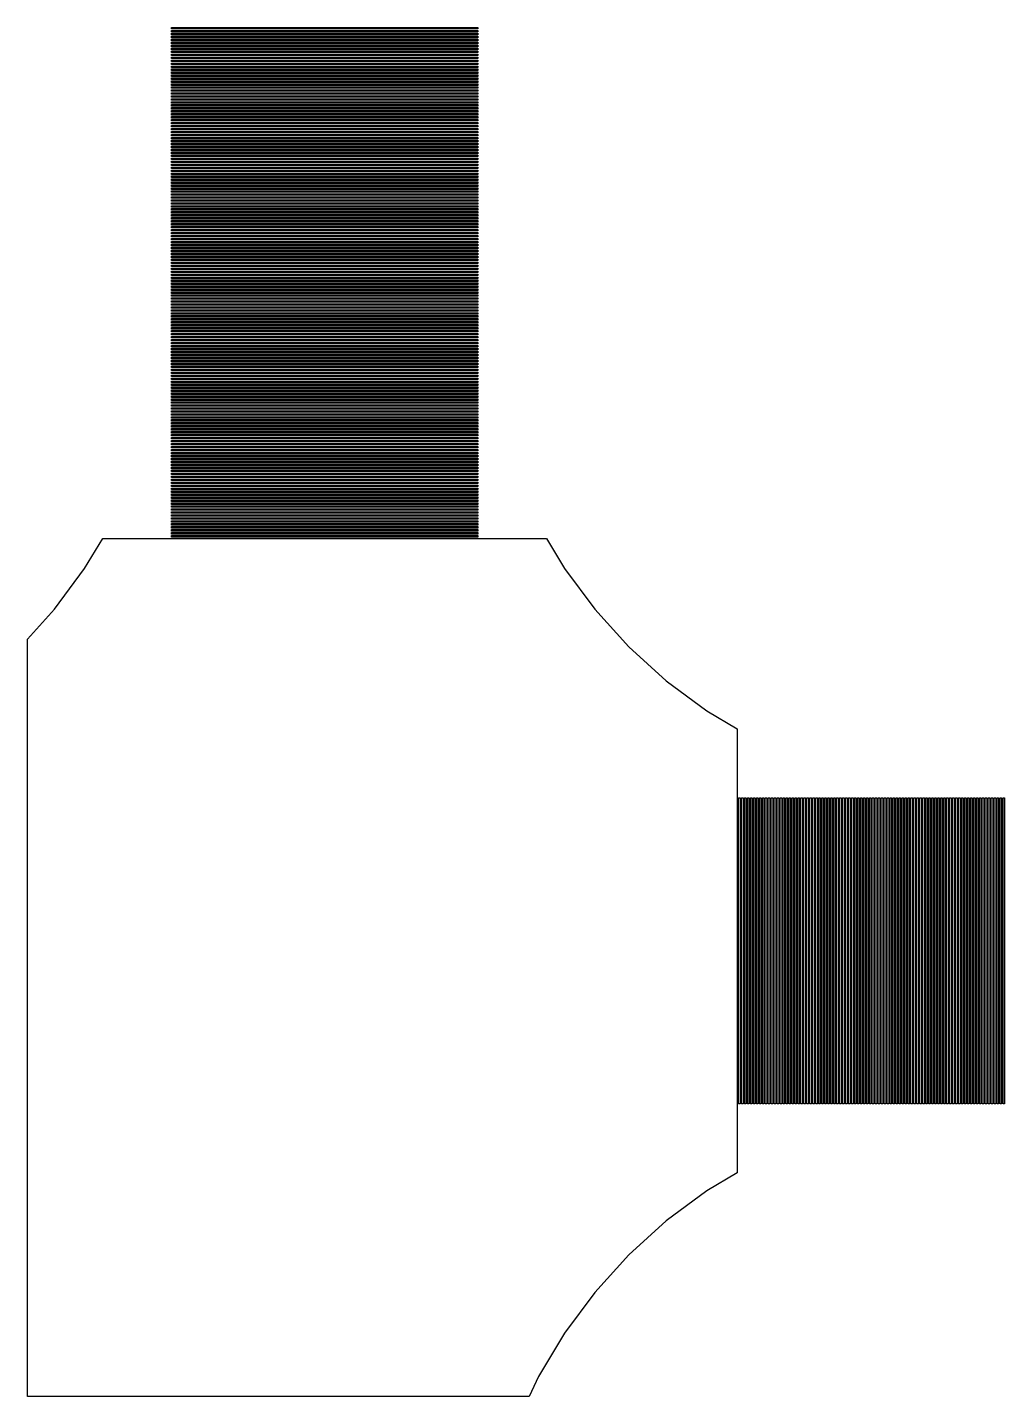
# Model space of a CAD drawing. Extents: x -10 to 91, y -24 to 82.
# Drawn here: x 28 to 34.58, y 55 to 64.22 of the extents above; entities that cross this region are included whole.
import ezdxf

# ---------------------------------------------------------------- set-up
doc = ezdxf.new("R2010")
doc.units = 0

msp = doc.modelspace()

# ---------------------------------------------------------------- linework, layer by layer
for p, q in [((28.97, 64.205), (28.97, 64.215)), ((28.97, 64.215), (31.03, 64.215)), ((31.03, 64.205), (28.97, 64.205)), ((28.97, 64.185), (28.97, 64.195)), ((28.97, 64.195), (31.03, 64.195)), ((31.03, 64.185), (28.97, 64.185)), ((28.97, 64.165), (28.97, 64.175)), ((28.97, 64.175), (31.03, 64.175)), ((31.03, 64.165), (28.97, 64.165)), ((28.97, 64.145), (28.97, 64.155)), ((28.97, 64.155), (31.03, 64.155)), ((31.03, 64.145), (28.97, 64.145)), ((31.03, 64.215), (31.03, 64.205)), ((31.03, 64.195), (31.03, 64.185)), ((31.03, 64.175), (31.03, 64.165)), ((31.03, 64.155), (31.03, 64.145)), ((28.97, 64.125), (28.97, 64.135)), ((28.97, 64.135), (31.03, 64.135)), ((31.03, 64.125), (28.97, 64.125)), ((28.97, 64.105), (28.97, 64.115)), ((28.97, 64.115), (31.03, 64.115)), ((31.03, 64.105), (28.97, 64.105)), ((28.97, 64.085), (28.97, 64.095)), ((28.97, 64.095), (31.03, 64.095)), ((31.03, 64.085), (28.97, 64.085)), ((28.97, 64.065), (28.97, 64.075)), ((28.97, 64.075), (31.03, 64.075)), ((31.03, 64.065), (28.97, 64.065)), ((28.97, 64.045), (28.97, 64.055)), ((28.97, 64.055), (31.03, 64.055)), ((31.03, 64.045), (28.97, 64.045)), ((31.03, 64.135), (31.03, 64.125)), ((31.03, 64.115), (31.03, 64.105)), ((31.03, 64.095), (31.03, 64.085)), ((31.03, 64.075), (31.03, 64.065)), ((31.03, 64.055), (31.03, 64.045)), ((28.97, 64.025), (28.97, 64.035)), ((28.97, 64.035), (31.03, 64.035)), ((31.03, 64.025), (28.97, 64.025)), ((28.97, 64.005), (28.97, 64.015)), ((28.97, 64.015), (31.03, 64.015)), ((31.03, 64.005), (28.97, 64.005)), ((28.97, 63.985), (28.97, 63.995)), ((28.97, 63.995), (31.03, 63.995)), ((31.03, 63.985), (28.97, 63.985)), ((28.97, 63.965), (28.97, 63.975)), ((28.97, 63.975), (31.03, 63.975)), ((31.03, 63.965), (28.97, 63.965)), ((28.97, 63.945), (28.97, 63.955)), ((28.97, 63.955), (31.03, 63.955)), ((31.03, 64.035), (31.03, 64.025)), ((31.03, 64.015), (31.03, 64.005)), ((31.03, 63.995), (31.03, 63.985)), ((31.03, 63.975), (31.03, 63.965)), ((31.03, 63.955), (31.03, 63.945)), ((31.03, 63.945), (28.97, 63.945)), ((28.97, 63.925), (28.97, 63.935)), ((28.97, 63.935), (31.03, 63.935)), ((31.03, 63.925), (28.97, 63.925)), ((28.97, 63.905), (28.97, 63.915)), ((28.97, 63.915), (31.03, 63.915)), ((31.03, 63.905), (28.97, 63.905)), ((28.97, 63.885), (28.97, 63.895)), ((28.97, 63.895), (31.03, 63.895)), ((31.03, 63.885), (28.97, 63.885)), ((28.97, 63.865), (28.97, 63.875)), ((28.97, 63.875), (31.03, 63.875)), ((31.03, 63.865), (28.97, 63.865)), ((31.03, 63.935), (31.03, 63.925)), ((31.03, 63.915), (31.03, 63.905)), ((31.03, 63.895), (31.03, 63.885)), ((31.03, 63.875), (31.03, 63.865)), ((28.97, 63.845), (28.97, 63.855)), ((28.97, 63.855), (31.03, 63.855)), ((31.03, 63.845), (28.97, 63.845)), ((28.97, 63.825), (28.97, 63.835)), ((28.97, 63.835), (31.03, 63.835)), ((31.03, 63.825), (28.97, 63.825)), ((28.97, 63.805), (28.97, 63.815)), ((28.97, 63.815), (31.03, 63.815)), ((31.03, 63.805), (28.97, 63.805)), ((28.97, 63.785), (28.97, 63.795)), ((28.97, 63.795), (31.03, 63.795)), ((31.03, 63.785), (28.97, 63.785)), ((28.97, 63.765), (28.97, 63.775)), ((28.97, 63.775), (31.03, 63.775)), ((31.03, 63.855), (31.03, 63.845)), ((31.03, 63.835), (31.03, 63.825)), ((31.03, 63.815), (31.03, 63.805)), ((31.03, 63.795), (31.03, 63.785)), ((31.03, 63.775), (31.03, 63.765)), ((31.03, 63.765), (28.97, 63.765)), ((28.97, 63.745), (28.97, 63.755)), ((28.97, 63.755), (31.03, 63.755)), ((31.03, 63.745), (28.97, 63.745)), ((28.97, 63.725), (28.97, 63.735)), ((28.97, 63.735), (31.03, 63.735)), ((31.03, 63.725), (28.97, 63.725)), ((28.97, 63.705), (28.97, 63.715)), ((28.97, 63.715), (31.03, 63.715)), ((31.03, 63.705), (28.97, 63.705)), ((28.97, 63.685), (28.97, 63.695)), ((28.97, 63.695), (31.03, 63.695)), ((31.03, 63.685), (28.97, 63.685)), ((31.03, 63.755), (31.03, 63.745)), ((31.03, 63.735), (31.03, 63.725)), ((31.03, 63.715), (31.03, 63.705)), ((31.03, 63.695), (31.03, 63.685)), ((28.97, 63.665), (28.97, 63.675)), ((28.97, 63.675), (31.03, 63.675)), ((31.03, 63.665), (28.97, 63.665)), ((28.97, 63.645), (28.97, 63.655)), ((28.97, 63.655), (31.03, 63.655)), ((31.03, 63.645), (28.97, 63.645)), ((28.97, 63.625), (28.97, 63.635)), ((28.97, 63.635), (31.03, 63.635)), ((31.03, 63.625), (28.97, 63.625)), ((28.97, 63.605), (28.97, 63.615)), ((28.97, 63.615), (31.03, 63.615)), ((31.03, 63.605), (28.97, 63.605)), ((28.97, 63.585), (28.97, 63.595)), ((28.97, 63.595), (31.03, 63.595)), ((31.03, 63.585), (28.97, 63.585)), ((31.03, 63.675), (31.03, 63.665)), ((31.03, 63.655), (31.03, 63.645)), ((31.03, 63.635), (31.03, 63.625)), ((31.03, 63.615), (31.03, 63.605)), ((31.03, 63.595), (31.03, 63.585)), ((28.97, 63.565), (28.97, 63.575)), ((28.97, 63.575), (31.03, 63.575)), ((31.03, 63.565), (28.97, 63.565)), ((28.97, 63.545), (28.97, 63.555)), ((28.97, 63.555), (31.03, 63.555)), ((31.03, 63.545), (28.97, 63.545)), ((28.97, 63.525), (28.97, 63.535)), ((28.97, 63.535), (31.03, 63.535)), ((31.03, 63.525), (28.97, 63.525)), ((28.97, 63.505), (28.97, 63.515)), ((28.97, 63.515), (31.03, 63.515)), ((31.03, 63.505), (28.97, 63.505)), ((28.97, 63.485), (28.97, 63.495)), ((28.97, 63.495), (31.03, 63.495)), ((31.03, 63.575), (31.03, 63.565)), ((31.03, 63.555), (31.03, 63.545)), ((31.03, 63.535), (31.03, 63.525)), ((31.03, 63.515), (31.03, 63.505)), ((31.03, 63.495), (31.03, 63.485)), ((31.03, 63.485), (28.97, 63.485)), ((28.97, 63.465), (28.97, 63.475)), ((28.97, 63.475), (31.03, 63.475)), ((31.03, 63.465), (28.97, 63.465)), ((28.97, 63.445), (28.97, 63.455)), ((28.97, 63.455), (31.03, 63.455)), ((31.03, 63.445), (28.97, 63.445)), ((28.97, 63.425), (28.97, 63.435)), ((28.97, 63.435), (31.03, 63.435)), ((31.03, 63.425), (28.97, 63.425)), ((28.97, 63.405), (28.97, 63.415)), ((28.97, 63.415), (31.03, 63.415)), ((31.03, 63.405), (28.97, 63.405)), ((31.03, 63.475), (31.03, 63.465)), ((31.03, 63.455), (31.03, 63.445)), ((31.03, 63.435), (31.03, 63.425)), ((31.03, 63.415), (31.03, 63.405)), ((28.97, 63.385), (28.97, 63.395)), ((28.97, 63.395), (31.03, 63.395)), ((31.03, 63.385), (28.97, 63.385)), ((28.97, 63.365), (28.97, 63.375)), ((28.97, 63.375), (31.03, 63.375)), ((31.03, 63.365), (28.97, 63.365)), ((28.97, 63.345), (28.97, 63.355)), ((28.97, 63.355), (31.03, 63.355)), ((31.03, 63.345), (28.97, 63.345)), ((28.97, 63.325), (28.97, 63.335)), ((28.97, 63.335), (31.03, 63.335)), ((31.03, 63.325), (28.97, 63.325)), ((28.97, 63.305), (28.97, 63.315)), ((28.97, 63.315), (31.03, 63.315)), ((31.03, 63.395), (31.03, 63.385)), ((31.03, 63.375), (31.03, 63.365)), ((31.03, 63.355), (31.03, 63.345)), ((31.03, 63.335), (31.03, 63.325)), ((31.03, 63.315), (31.03, 63.305)), ((31.03, 63.305), (28.97, 63.305)), ((28.97, 63.285), (28.97, 63.295)), ((28.97, 63.295), (31.03, 63.295)), ((31.03, 63.285), (28.97, 63.285)), ((28.97, 63.265), (28.97, 63.275)), ((28.97, 63.275), (31.03, 63.275)), ((31.03, 63.265), (28.97, 63.265)), ((28.97, 63.245), (28.97, 63.255)), ((28.97, 63.255), (31.03, 63.255)), ((31.03, 63.245), (28.97, 63.245)), ((28.97, 63.225), (28.97, 63.235)), ((28.97, 63.235), (31.03, 63.235)), ((31.03, 63.225), (28.97, 63.225)), ((28.97, 63.205), (28.97, 63.215)), ((28.97, 63.215), (31.03, 63.215)), ((31.03, 63.295), (31.03, 63.285)), ((31.03, 63.275), (31.03, 63.265)), ((31.03, 63.255), (31.03, 63.245)), ((31.03, 63.235), (31.03, 63.225)), ((31.03, 63.215), (31.03, 63.205)), ((31.03, 63.205), (28.97, 63.205)), ((28.97, 63.185), (28.97, 63.195)), ((28.97, 63.195), (31.03, 63.195)), ((31.03, 63.185), (28.97, 63.185)), ((28.97, 63.165), (28.97, 63.175)), ((28.97, 63.175), (31.03, 63.175)), ((31.03, 63.165), (28.97, 63.165)), ((28.97, 63.145), (28.97, 63.155)), ((28.97, 63.155), (31.03, 63.155)), ((31.03, 63.145), (28.97, 63.145)), ((28.97, 63.125), (28.97, 63.135)), ((28.97, 63.135), (31.03, 63.135)), ((31.03, 63.125), (28.97, 63.125)), ((31.03, 63.195), (31.03, 63.185)), ((31.03, 63.175), (31.03, 63.165)), ((31.03, 63.155), (31.03, 63.145)), ((31.03, 63.135), (31.03, 63.125)), ((28.97, 63.105), (28.97, 63.115)), ((28.97, 63.115), (31.03, 63.115)), ((31.03, 63.105), (28.97, 63.105)), ((28.97, 63.085), (28.97, 63.095)), ((28.97, 63.095), (31.03, 63.095)), ((31.03, 63.085), (28.97, 63.085)), ((28.97, 63.065), (28.97, 63.075)), ((28.97, 63.075), (31.03, 63.075)), ((31.03, 63.065), (28.97, 63.065)), ((28.97, 63.045), (28.97, 63.055)), ((28.97, 63.055), (31.03, 63.055)), ((31.03, 63.045), (28.97, 63.045)), ((28.97, 63.025), (28.97, 63.035)), ((28.97, 63.035), (31.03, 63.035)), ((31.03, 63.115), (31.03, 63.105)), ((31.03, 63.095), (31.03, 63.085)), ((31.03, 63.075), (31.03, 63.065)), ((31.03, 63.055), (31.03, 63.045)), ((31.03, 63.035), (31.03, 63.025)), ((31.03, 63.025), (28.97, 63.025)), ((28.97, 63.005), (28.97, 63.015)), ((28.97, 63.015), (31.03, 63.015)), ((31.03, 63.005), (28.97, 63.005)), ((28.97, 62.985), (28.97, 62.995)), ((28.97, 62.995), (31.03, 62.995)), ((31.03, 62.985), (28.97, 62.985)), ((28.97, 62.965), (28.97, 62.975)), ((28.97, 62.975), (31.03, 62.975)), ((31.03, 62.965), (28.97, 62.965)), ((28.97, 62.945), (28.97, 62.955)), ((28.97, 62.955), (31.03, 62.955)), ((31.03, 62.945), (28.97, 62.945)), ((31.03, 63.015), (31.03, 63.005)), ((31.03, 62.995), (31.03, 62.985)), ((31.03, 62.975), (31.03, 62.965)), ((31.03, 62.955), (31.03, 62.945)), ((28.97, 62.925), (28.97, 62.935)), ((28.97, 62.935), (31.03, 62.935)), ((31.03, 62.925), (28.97, 62.925)), ((28.97, 62.905), (28.97, 62.915)), ((28.97, 62.915), (31.03, 62.915)), ((31.03, 62.905), (28.97, 62.905)), ((28.97, 62.885), (28.97, 62.895)), ((28.97, 62.895), (31.03, 62.895)), ((31.03, 62.885), (28.97, 62.885)), ((28.97, 62.865), (28.97, 62.875)), ((28.97, 62.875), (31.03, 62.875)), ((31.03, 62.865), (28.97, 62.865)), ((28.97, 62.845), (28.97, 62.855)), ((28.97, 62.855), (31.03, 62.855)), ((31.03, 62.935), (31.03, 62.925)), ((31.03, 62.915), (31.03, 62.905)), ((31.03, 62.895), (31.03, 62.885)), ((31.03, 62.875), (31.03, 62.865)), ((31.03, 62.855), (31.03, 62.845)), ((31.03, 62.845), (28.97, 62.845)), ((28.97, 62.825), (28.97, 62.835)), ((28.97, 62.835), (31.03, 62.835)), ((31.03, 62.825), (28.97, 62.825)), ((28.97, 62.805), (28.97, 62.815)), ((28.97, 62.815), (31.03, 62.815)), ((31.03, 62.805), (28.97, 62.805)), ((28.97, 62.785), (28.97, 62.795)), ((28.97, 62.795), (31.03, 62.795)), ((31.03, 62.785), (28.97, 62.785)), ((28.97, 62.765), (28.97, 62.775)), ((28.97, 62.775), (31.03, 62.775)), ((31.03, 62.765), (28.97, 62.765)), ((28.97, 62.745), (28.97, 62.755)), ((28.97, 62.755), (31.03, 62.755)), ((31.03, 62.835), (31.03, 62.825)), ((31.03, 62.815), (31.03, 62.805)), ((31.03, 62.795), (31.03, 62.785)), ((31.03, 62.775), (31.03, 62.765)), ((31.03, 62.755), (31.03, 62.745)), ((31.03, 62.745), (28.97, 62.745)), ((28.97, 62.725), (28.97, 62.735)), ((28.97, 62.735), (31.03, 62.735)), ((31.03, 62.725), (28.97, 62.725)), ((28.97, 62.705), (28.97, 62.715)), ((28.97, 62.715), (31.03, 62.715)), ((31.03, 62.705), (28.97, 62.705)), ((28.97, 62.685), (28.97, 62.695)), ((28.97, 62.695), (31.03, 62.695)), ((31.03, 62.685), (28.97, 62.685)), ((28.97, 62.665), (28.97, 62.675)), ((28.97, 62.675), (31.03, 62.675)), ((31.03, 62.665), (28.97, 62.665)), ((31.03, 62.735), (31.03, 62.725)), ((31.03, 62.715), (31.03, 62.705)), ((31.03, 62.695), (31.03, 62.685)), ((31.03, 62.675), (31.03, 62.665)), ((28.97, 62.645), (28.97, 62.655)), ((28.97, 62.655), (31.03, 62.655)), ((31.03, 62.645), (28.97, 62.645)), ((28.97, 62.625), (28.97, 62.635)), ((28.97, 62.635), (31.03, 62.635)), ((31.03, 62.625), (28.97, 62.625)), ((28.97, 62.605), (28.97, 62.615)), ((28.97, 62.615), (31.03, 62.615)), ((31.03, 62.605), (28.97, 62.605)), ((28.97, 62.585), (28.97, 62.595)), ((28.97, 62.595), (31.03, 62.595)), ((31.03, 62.585), (28.97, 62.585)), ((28.97, 62.565), (28.97, 62.575)), ((28.97, 62.575), (31.03, 62.575)), ((31.03, 62.655), (31.03, 62.645)), ((31.03, 62.635), (31.03, 62.625)), ((31.03, 62.615), (31.03, 62.605)), ((31.03, 62.595), (31.03, 62.585)), ((31.03, 62.575), (31.03, 62.565)), ((31.03, 62.565), (28.97, 62.565)), ((28.97, 62.545), (28.97, 62.555)), ((28.97, 62.555), (31.03, 62.555)), ((31.03, 62.545), (28.97, 62.545)), ((28.97, 62.525), (28.97, 62.535)), ((28.97, 62.535), (31.03, 62.535)), ((31.03, 62.525), (28.97, 62.525)), ((28.97, 62.505), (28.97, 62.515)), ((28.97, 62.515), (31.03, 62.515)), ((31.03, 62.505), (28.97, 62.505)), ((28.97, 62.485), (28.97, 62.495)), ((28.97, 62.495), (31.03, 62.495)), ((31.03, 62.485), (28.97, 62.485)), ((31.03, 62.555), (31.03, 62.545)), ((31.03, 62.535), (31.03, 62.525)), ((31.03, 62.515), (31.03, 62.505)), ((31.03, 62.495), (31.03, 62.485)), ((28.97, 62.465), (28.97, 62.475)), ((28.97, 62.475), (31.03, 62.475)), ((31.03, 62.465), (28.97, 62.465)), ((28.97, 62.445), (28.97, 62.455)), ((28.97, 62.455), (31.03, 62.455)), ((31.03, 62.445), (28.97, 62.445)), ((28.97, 62.425), (28.97, 62.435)), ((28.97, 62.435), (31.03, 62.435)), ((31.03, 62.425), (28.97, 62.425)), ((28.97, 62.405), (28.97, 62.415)), ((28.97, 62.415), (31.03, 62.415)), ((31.03, 62.405), (28.97, 62.405)), ((28.97, 62.385), (28.97, 62.395)), ((28.97, 62.395), (31.03, 62.395)), ((31.03, 62.475), (31.03, 62.465)), ((31.03, 62.455), (31.03, 62.445)), ((31.03, 62.435), (31.03, 62.425)), ((31.03, 62.415), (31.03, 62.405)), ((31.03, 62.395), (31.03, 62.385)), ((31.03, 62.385), (28.97, 62.385)), ((28.97, 62.365), (28.97, 62.375)), ((28.97, 62.375), (31.03, 62.375)), ((31.03, 62.365), (28.97, 62.365)), ((28.97, 62.345), (28.97, 62.355)), ((28.97, 62.355), (31.03, 62.355)), ((31.03, 62.345), (28.97, 62.345)), ((28.97, 62.325), (28.97, 62.335)), ((28.97, 62.335), (31.03, 62.335)), ((31.03, 62.325), (28.97, 62.325)), ((28.97, 62.305), (28.97, 62.315)), ((28.97, 62.315), (31.03, 62.315)), ((31.03, 62.305), (28.97, 62.305)), ((28.97, 62.285), (28.97, 62.295)), ((28.97, 62.295), (31.03, 62.295)), ((31.03, 62.375), (31.03, 62.365)), ((31.03, 62.355), (31.03, 62.345)), ((31.03, 62.335), (31.03, 62.325)), ((31.03, 62.315), (31.03, 62.305)), ((31.03, 62.295), (31.03, 62.285)), ((31.03, 62.285), (28.97, 62.285)), ((28.97, 62.265), (28.97, 62.275)), ((28.97, 62.275), (31.03, 62.275)), ((31.03, 62.265), (28.97, 62.265)), ((28.97, 62.245), (28.97, 62.255)), ((28.97, 62.255), (31.03, 62.255)), ((31.03, 62.245), (28.97, 62.245)), ((28.97, 62.225), (28.97, 62.235)), ((28.97, 62.235), (31.03, 62.235)), ((31.03, 62.225), (28.97, 62.225)), ((28.97, 62.205), (28.97, 62.215)), ((28.97, 62.215), (31.03, 62.215)), ((31.03, 62.205), (28.97, 62.205)), ((31.03, 62.275), (31.03, 62.265)), ((31.03, 62.255), (31.03, 62.245)), ((31.03, 62.235), (31.03, 62.225)), ((31.03, 62.215), (31.03, 62.205)), ((28.97, 62.185), (28.97, 62.195)), ((28.97, 62.195), (31.03, 62.195)), ((31.03, 62.185), (28.97, 62.185)), ((28.97, 62.165), (28.97, 62.175)), ((28.97, 62.175), (31.03, 62.175)), ((31.03, 62.165), (28.97, 62.165)), ((28.97, 62.145), (28.97, 62.155)), ((28.97, 62.155), (31.03, 62.155)), ((31.03, 62.145), (28.97, 62.145)), ((28.97, 62.125), (28.97, 62.135)), ((28.97, 62.135), (31.03, 62.135)), ((31.03, 62.125), (28.97, 62.125)), ((28.97, 62.105), (28.97, 62.115)), ((28.97, 62.115), (31.03, 62.115)), ((31.03, 62.195), (31.03, 62.185)), ((31.03, 62.175), (31.03, 62.165)), ((31.03, 62.155), (31.03, 62.145)), ((31.03, 62.135), (31.03, 62.125)), ((31.03, 62.115), (31.03, 62.105)), ((31.03, 62.105), (28.97, 62.105)), ((28.97, 62.085), (28.97, 62.095)), ((28.97, 62.095), (31.03, 62.095)), ((31.03, 62.085), (28.97, 62.085)), ((28.97, 62.065), (28.97, 62.075)), ((28.97, 62.075), (31.03, 62.075)), ((31.03, 62.065), (28.97, 62.065)), ((28.97, 62.045), (28.97, 62.055)), ((28.97, 62.055), (31.03, 62.055)), ((31.03, 62.045), (28.97, 62.045)), ((28.97, 62.025), (28.97, 62.035)), ((28.97, 62.035), (31.03, 62.035)), ((31.03, 62.025), (28.97, 62.025)), ((31.03, 62.095), (31.03, 62.085)), ((31.03, 62.075), (31.03, 62.065)), ((31.03, 62.055), (31.03, 62.045)), ((31.03, 62.035), (31.03, 62.025)), ((28.97, 62.005), (28.97, 62.015)), ((28.97, 62.015), (31.03, 62.015)), ((31.03, 62.005), (28.97, 62.005)), ((28.97, 61.985), (28.97, 61.995)), ((28.97, 61.995), (31.03, 61.995)), ((31.03, 61.985), (28.97, 61.985)), ((28.97, 61.965), (28.97, 61.975)), ((28.97, 61.975), (31.03, 61.975)), ((31.03, 61.965), (28.97, 61.965)), ((28.97, 61.945), (28.97, 61.955)), ((28.97, 61.955), (31.03, 61.955)), ((31.03, 61.945), (28.97, 61.945)), ((28.97, 61.925), (28.97, 61.935)), ((28.97, 61.935), (31.03, 61.935)), ((31.03, 61.925), (28.97, 61.925)), ((31.03, 62.015), (31.03, 62.005)), ((31.03, 61.995), (31.03, 61.985)), ((31.03, 61.975), (31.03, 61.965)), ((31.03, 61.955), (31.03, 61.945)), ((31.03, 61.935), (31.03, 61.925)), ((28.97, 61.905), (28.97, 61.915)), ((28.97, 61.915), (31.03, 61.915)), ((31.03, 61.905), (28.97, 61.905)), ((28.97, 61.885), (28.97, 61.895)), ((28.97, 61.895), (31.03, 61.895)), ((31.03, 61.885), (28.97, 61.885)), ((28.97, 61.865), (28.97, 61.875)), ((28.97, 61.875), (31.03, 61.875)), ((31.03, 61.865), (28.97, 61.865)), ((28.97, 61.845), (28.97, 61.855)), ((28.97, 61.855), (31.03, 61.855)), ((31.03, 61.845), (28.97, 61.845)), ((28.97, 61.825), (28.97, 61.835)), ((28.97, 61.835), (31.03, 61.835)), ((31.03, 61.915), (31.03, 61.905)), ((31.03, 61.895), (31.03, 61.885)), ((31.03, 61.875), (31.03, 61.865)), ((31.03, 61.855), (31.03, 61.845)), ((31.03, 61.835), (31.03, 61.825)), ((31.03, 61.825), (28.97, 61.825)), ((28.97, 61.805), (28.97, 61.815)), ((28.97, 61.815), (31.03, 61.815)), ((31.03, 61.805), (28.97, 61.805)), ((28.97, 61.785), (28.97, 61.795)), ((28.97, 61.795), (31.03, 61.795)), ((31.03, 61.785), (28.97, 61.785)), ((28.97, 61.765), (28.97, 61.775)), ((28.97, 61.775), (31.03, 61.775)), ((31.03, 61.765), (28.97, 61.765)), ((28.97, 61.745), (28.97, 61.755)), ((28.97, 61.755), (31.03, 61.755)), ((31.03, 61.745), (28.97, 61.745)), ((31.03, 61.815), (31.03, 61.805)), ((31.03, 61.795), (31.03, 61.785)), ((31.03, 61.775), (31.03, 61.765)), ((31.03, 61.755), (31.03, 61.745)), ((28.97, 61.725), (28.97, 61.735)), ((28.97, 61.735), (31.03, 61.735)), ((31.03, 61.725), (28.97, 61.725)), ((28.97, 61.705), (28.97, 61.715)), ((28.97, 61.715), (31.03, 61.715)), ((31.03, 61.705), (28.97, 61.705)), ((28.97, 61.685), (28.97, 61.695)), ((28.97, 61.695), (31.03, 61.695)), ((31.03, 61.685), (28.97, 61.685)), ((28.97, 61.665), (28.97, 61.675)), ((28.97, 61.675), (31.03, 61.675)), ((31.03, 61.665), (28.97, 61.665)), ((28.97, 61.645), (28.97, 61.655)), ((28.97, 61.655), (31.03, 61.655)), ((31.03, 61.735), (31.03, 61.725)), ((31.03, 61.715), (31.03, 61.705)), ((31.03, 61.695), (31.03, 61.685)), ((31.03, 61.675), (31.03, 61.665)), ((31.03, 61.655), (31.03, 61.645)), ((31.03, 61.645), (28.97, 61.645)), ((28.97, 61.625), (28.97, 61.635)), ((28.97, 61.635), (31.03, 61.635)), ((31.03, 61.625), (28.97, 61.625)), ((28.97, 61.605), (28.97, 61.615)), ((28.97, 61.615), (31.03, 61.615)), ((31.03, 61.605), (28.97, 61.605)), ((28.97, 61.585), (28.97, 61.595)), ((28.97, 61.595), (31.03, 61.595)), ((31.03, 61.585), (28.97, 61.585)), ((28.97, 61.565), (28.97, 61.575)), ((28.97, 61.575), (31.03, 61.575)), ((31.03, 61.565), (28.97, 61.565)), ((31.03, 61.635), (31.03, 61.625)), ((31.03, 61.615), (31.03, 61.605)), ((31.03, 61.595), (31.03, 61.585)), ((31.03, 61.575), (31.03, 61.565)), ((28.97, 61.545), (28.97, 61.555)), ((28.97, 61.555), (31.03, 61.555)), ((31.03, 61.545), (28.97, 61.545)), ((28.97, 61.525), (28.97, 61.535)), ((28.97, 61.535), (31.03, 61.535)), ((31.03, 61.525), (28.97, 61.525)), ((28.97, 61.505), (28.97, 61.515)), ((28.97, 61.515), (31.03, 61.515)), ((31.03, 61.505), (28.97, 61.505)), ((28.97, 61.485), (28.97, 61.495)), ((28.97, 61.495), (31.03, 61.495)), ((31.03, 61.485), (28.97, 61.485)), ((28.97, 61.465), (28.97, 61.475)), ((28.97, 61.475), (31.03, 61.475)), ((31.03, 61.465), (28.97, 61.465)), ((31.03, 61.555), (31.03, 61.545)), ((31.03, 61.535), (31.03, 61.525)), ((31.03, 61.515), (31.03, 61.505)), ((31.03, 61.495), (31.03, 61.485)), ((31.03, 61.475), (31.03, 61.465)), ((28.97, 61.445), (28.97, 61.455)), ((28.97, 61.455), (31.03, 61.455)), ((31.03, 61.445), (28.97, 61.445)), ((28.97, 61.425), (28.97, 61.435)), ((28.97, 61.435), (31.03, 61.435)), ((31.03, 61.425), (28.97, 61.425)), ((28.97, 61.405), (28.97, 61.415)), ((28.97, 61.415), (31.03, 61.415)), ((31.03, 61.405), (28.97, 61.405)), ((28.97, 61.385), (28.97, 61.395)), ((28.97, 61.395), (31.03, 61.395)), ((31.03, 61.385), (28.97, 61.385)), ((28.97, 61.365), (28.97, 61.375)), ((28.97, 61.375), (31.03, 61.375)), ((31.03, 61.455), (31.03, 61.445)), ((31.03, 61.435), (31.03, 61.425)), ((31.03, 61.415), (31.03, 61.405)), ((31.03, 61.395), (31.03, 61.385)), ((31.03, 61.375), (31.03, 61.365)), ((31.03, 61.365), (28.97, 61.365)), ((28.97, 61.345), (28.97, 61.355)), ((28.97, 61.355), (31.03, 61.355)), ((31.03, 61.345), (28.97, 61.345)), ((28.97, 61.325), (28.97, 61.335)), ((28.97, 61.335), (31.03, 61.335)), ((31.03, 61.325), (28.97, 61.325)), ((28.97, 61.305), (28.97, 61.315)), ((28.97, 61.315), (31.03, 61.315)), ((31.03, 61.305), (28.97, 61.305)), ((28.97, 61.285), (28.97, 61.295)), ((28.97, 61.295), (31.03, 61.295)), ((31.03, 61.285), (28.97, 61.285)), ((31.03, 61.355), (31.03, 61.345)), ((31.03, 61.335), (31.03, 61.325)), ((31.03, 61.315), (31.03, 61.305)), ((31.03, 61.295), (31.03, 61.285)), ((28.97, 61.265), (28.97, 61.275)), ((28.97, 61.275), (31.03, 61.275)), ((31.03, 61.265), (28.97, 61.265)), ((28.97, 61.245), (28.97, 61.255)), ((28.97, 61.255), (31.03, 61.255)), ((31.03, 61.245), (28.97, 61.245)), ((28.97, 61.225), (28.97, 61.235)), ((28.97, 61.235), (31.03, 61.235)), ((31.03, 61.225), (28.97, 61.225)), ((28.97, 61.205), (28.97, 61.215)), ((28.97, 61.215), (31.03, 61.215)), ((31.03, 61.205), (28.97, 61.205)), ((28.97, 61.185), (28.97, 61.195)), ((28.97, 61.195), (31.03, 61.195)), ((31.03, 61.275), (31.03, 61.265)), ((31.03, 61.255), (31.03, 61.245)), ((31.03, 61.235), (31.03, 61.225)), ((31.03, 61.215), (31.03, 61.205)), ((31.03, 61.195), (31.03, 61.185)), ((31.03, 61.185), (28.97, 61.185)), ((28.97, 61.165), (28.97, 61.175)), ((28.97, 61.175), (31.03, 61.175)), ((31.03, 61.165), (28.97, 61.165)), ((28.97, 61.145), (28.97, 61.155)), ((28.97, 61.155), (31.03, 61.155)), ((31.03, 61.145), (28.97, 61.145)), ((28.97, 61.125), (28.97, 61.135)), ((28.97, 61.135), (31.03, 61.135)), ((31.03, 61.125), (28.97, 61.125)), ((28.97, 61.105), (28.97, 61.115)), ((28.97, 61.115), (31.03, 61.115)), ((31.03, 61.105), (28.97, 61.105)), ((31.03, 61.175), (31.03, 61.165)), ((31.03, 61.155), (31.03, 61.145)), ((31.03, 61.135), (31.03, 61.125)), ((31.03, 61.115), (31.03, 61.105)), ((28.97, 61.085), (28.97, 61.095)), ((28.97, 61.095), (31.03, 61.095)), ((31.03, 61.085), (28.97, 61.085)), ((28.97, 61.065), (28.97, 61.075)), ((28.97, 61.075), (31.03, 61.075)), ((31.03, 61.065), (28.97, 61.065)), ((28.97, 61.045), (28.97, 61.055)), ((28.97, 61.055), (31.03, 61.055)), ((31.03, 61.045), (28.97, 61.045)), ((28.97, 61.025), (28.97, 61.035)), ((28.97, 61.035), (31.03, 61.035)), ((31.03, 61.025), (28.97, 61.025)), ((28.97, 61.005), (28.97, 61.015)), ((28.97, 61.015), (31.03, 61.015)), ((31.03, 61.005), (28.97, 61.005)), ((31.03, 61.095), (31.03, 61.085)), ((31.03, 61.075), (31.03, 61.065)), ((31.03, 61.055), (31.03, 61.045)), ((31.03, 61.035), (31.03, 61.025)), ((31.03, 61.015), (31.03, 61.005)), ((28.97, 60.985), (28.97, 60.995)), ((28.97, 60.995), (31.03, 60.995)), ((31.03, 60.985), (28.97, 60.985)), ((28.97, 60.965), (28.97, 60.975)), ((28.97, 60.975), (31.03, 60.975)), ((31.03, 60.965), (28.97, 60.965)), ((28.97, 60.945), (28.97, 60.955)), ((28.97, 60.955), (31.03, 60.955)), ((31.03, 60.945), (28.97, 60.945)), ((28.97, 60.925), (28.97, 60.935)), ((28.97, 60.935), (31.03, 60.935)), ((31.03, 60.925), (28.97, 60.925)), ((28.97, 60.905), (28.97, 60.915)), ((28.97, 60.915), (31.03, 60.915)), ((31.03, 60.995), (31.03, 60.985)), ((31.03, 60.975), (31.03, 60.965)), ((31.03, 60.955), (31.03, 60.945)), ((31.03, 60.935), (31.03, 60.925)), ((31.03, 60.915), (31.03, 60.905)), ((31.03, 60.905), (28.97, 60.905)), ((28.97, 60.885), (28.97, 60.895)), ((28.97, 60.895), (31.03, 60.895)), ((31.03, 60.885), (28.97, 60.885)), ((28.97, 60.865), (28.97, 60.875)), ((28.97, 60.875), (31.03, 60.875)), ((31.03, 60.865), (28.97, 60.865)), ((28.97, 60.845), (28.97, 60.855)), ((28.97, 60.855), (31.03, 60.855)), ((31.03, 60.845), (28.97, 60.845)), ((28.97, 60.825), (28.97, 60.835)), ((28.97, 60.835), (31.03, 60.835)), ((31.03, 60.825), (28.97, 60.825)), ((31.03, 60.895), (31.03, 60.885)), ((31.03, 60.875), (31.03, 60.865)), ((31.03, 60.855), (31.03, 60.845)), ((31.03, 60.835), (31.03, 60.825)), ((28.3852, 60.5722), (28.5068, 60.775)), ((28.5068, 60.775), (31.4932, 60.775)), ((28.97, 60.805), (28.97, 60.815)), ((28.97, 60.815), (31.03, 60.815)), ((31.03, 60.805), (28.97, 60.805)), ((28.97, 60.785), (28.97, 60.795)), ((28.97, 60.795), (31.03, 60.795)), ((31.03, 60.785), (28.97, 60.785)), ((31.03, 60.815), (31.03, 60.805)), ((31.03, 60.795), (31.03, 60.785)), ((31.4932, 60.775), (31.6148, 60.5722)), ((28.1824, 60.2987), (28.3852, 60.5722)), ((31.6148, 60.5722), (31.8176, 60.2987)), ((28, 60.0975), (28.1824, 60.2987)), ((31.8176, 60.2987), (32.0463, 60.0463)), ((28, 55), (28, 60.0975)), ((32.0463, 60.0463), (32.2986, 59.8177)), ((32.2986, 59.8177), (32.5722, 59.6148)), ((32.5722, 59.6148), (32.775, 59.4932)), ((32.775, 59.4932), (32.775, 56.5068)), ((32.785, 56.97), (32.785, 59.03)), ((32.785, 59.03), (32.795, 59.03)), ((32.795, 59.03), (32.795, 56.97)), ((32.805, 56.97), (32.805, 59.03)), ((32.805, 59.03), (32.815, 59.03)), ((32.815, 59.03), (32.815, 56.97)), ((32.825, 56.97), (32.825, 59.03)), ((32.825, 59.03), (32.835, 59.03)), ((32.835, 59.03), (32.835, 56.97)), ((32.845, 56.97), (32.845, 59.03)), ((32.845, 59.03), (32.855, 59.03)), ((32.855, 59.03), (32.855, 56.97)), ((32.865, 56.97), (32.865, 59.03)), ((32.865, 59.03), (32.875, 59.03)), ((32.875, 59.03), (32.875, 56.97)), ((32.885, 56.97), (32.885, 59.03)), ((32.885, 59.03), (32.895, 59.03)), ((32.895, 59.03), (32.895, 56.97)), ((32.905, 56.97), (32.905, 59.03)), ((32.905, 59.03), (32.915, 59.03)), ((32.915, 59.03), (32.915, 56.97)), ((32.925, 56.97), (32.925, 59.03)), ((32.925, 59.03), (32.935, 59.03)), ((32.935, 59.03), (32.935, 56.97)), ((32.945, 56.97), (32.945, 59.03)), ((32.945, 59.03), (32.955, 59.03)), ((32.955, 59.03), (32.955, 56.97)), ((32.965, 56.97), (32.965, 59.03)), ((32.965, 59.03), (32.975, 59.03)), ((32.975, 59.03), (32.975, 56.97)), ((32.985, 56.97), (32.985, 59.03)), ((32.985, 59.03), (32.995, 59.03)), ((32.995, 59.03), (32.995, 56.97)), ((33.005, 56.97), (33.005, 59.03)), ((33.005, 59.03), (33.015, 59.03)), ((33.015, 59.03), (33.015, 56.97)), ((33.025, 56.97), (33.025, 59.03)), ((33.025, 59.03), (33.035, 59.03)), ((33.035, 59.03), (33.035, 56.97)), ((33.045, 56.97), (33.045, 59.03)), ((33.045, 59.03), (33.055, 59.03)), ((33.055, 59.03), (33.055, 56.97)), ((33.065, 56.97), (33.065, 59.03)), ((33.065, 59.03), (33.075, 59.03)), ((33.075, 59.03), (33.075, 56.97)), ((33.085, 56.97), (33.085, 59.03)), ((33.085, 59.03), (33.095, 59.03)), ((33.095, 59.03), (33.095, 56.97)), ((33.105, 56.97), (33.105, 59.03)), ((33.105, 59.03), (33.115, 59.03)), ((33.115, 59.03), (33.115, 56.97)), ((33.125, 56.97), (33.125, 59.03)), ((33.125, 59.03), (33.135, 59.03)), ((33.135, 59.03), (33.135, 56.97)), ((33.145, 56.97), (33.145, 59.03)), ((33.145, 59.03), (33.155, 59.03)), ((33.155, 59.03), (33.155, 56.97)), ((33.165, 56.97), (33.165, 59.03)), ((33.165, 59.03), (33.175, 59.03)), ((33.175, 59.03), (33.175, 56.97)), ((33.185, 56.97), (33.185, 59.03)), ((33.185, 59.03), (33.195, 59.03)), ((33.195, 59.03), (33.195, 56.97)), ((33.205, 56.97), (33.205, 59.03)), ((33.205, 59.03), (33.215, 59.03)), ((33.215, 59.03), (33.215, 56.97)), ((33.225, 56.97), (33.225, 59.03)), ((33.225, 59.03), (33.235, 59.03)), ((33.235, 59.03), (33.235, 56.97)), ((33.245, 56.97), (33.245, 59.03)), ((33.245, 59.03), (33.255, 59.03)), ((33.255, 59.03), (33.255, 56.97)), ((33.265, 56.97), (33.265, 59.03)), ((33.265, 59.03), (33.275, 59.03)), ((33.275, 59.03), (33.275, 56.97)), ((33.285, 56.97), (33.285, 59.03)), ((33.285, 59.03), (33.295, 59.03)), ((33.295, 59.03), (33.295, 56.97)), ((33.305, 56.97), (33.305, 59.03)), ((33.305, 59.03), (33.315, 59.03)), ((33.315, 59.03), (33.315, 56.97)), ((33.325, 56.97), (33.325, 59.03)), ((33.325, 59.03), (33.335, 59.03)), ((33.335, 59.03), (33.335, 56.97)), ((33.345, 56.97), (33.345, 59.03)), ((33.345, 59.03), (33.355, 59.03)), ((33.355, 59.03), (33.355, 56.97)), ((33.365, 56.97), (33.365, 59.03)), ((33.365, 59.03), (33.375, 59.03)), ((33.375, 59.03), (33.375, 56.97)), ((33.385, 56.97), (33.385, 59.03)), ((33.385, 59.03), (33.395, 59.03)), ((33.395, 59.03), (33.395, 56.97)), ((33.405, 56.97), (33.405, 59.03)), ((33.405, 59.03), (33.415, 59.03)), ((33.415, 59.03), (33.415, 56.97)), ((33.425, 56.97), (33.425, 59.03)), ((33.425, 59.03), (33.435, 59.03)), ((33.435, 59.03), (33.435, 56.97)), ((33.445, 56.97), (33.445, 59.03)), ((33.445, 59.03), (33.455, 59.03)), ((33.455, 59.03), (33.455, 56.97)), ((33.465, 56.97), (33.465, 59.03)), ((33.465, 59.03), (33.475, 59.03)), ((33.475, 59.03), (33.475, 56.97)), ((33.485, 56.97), (33.485, 59.03)), ((33.485, 59.03), (33.495, 59.03)), ((33.495, 59.03), (33.495, 56.97)), ((33.505, 56.97), (33.505, 59.03)), ((33.505, 59.03), (33.515, 59.03)), ((33.515, 59.03), (33.515, 56.97)), ((33.525, 56.97), (33.525, 59.03)), ((33.525, 59.03), (33.535, 59.03)), ((33.535, 59.03), (33.535, 56.97)), ((33.545, 56.97), (33.545, 59.03)), ((33.545, 59.03), (33.555, 59.03)), ((33.555, 59.03), (33.555, 56.97)), ((33.565, 56.97), (33.565, 59.03)), ((33.565, 59.03), (33.575, 59.03)), ((33.575, 59.03), (33.575, 56.97)), ((33.585, 56.97), (33.585, 59.03)), ((33.585, 59.03), (33.595, 59.03)), ((33.595, 59.03), (33.595, 56.97)), ((33.605, 56.97), (33.605, 59.03)), ((33.605, 59.03), (33.615, 59.03)), ((33.615, 59.03), (33.615, 56.97)), ((33.625, 56.97), (33.625, 59.03)), ((33.625, 59.03), (33.635, 59.03)), ((33.635, 59.03), (33.635, 56.97)), ((33.645, 56.97), (33.645, 59.03)), ((33.645, 59.03), (33.655, 59.03)), ((33.655, 59.03), (33.655, 56.97)), ((33.665, 56.97), (33.665, 59.03)), ((33.665, 59.03), (33.675, 59.03)), ((33.675, 59.03), (33.675, 56.97)), ((33.685, 56.97), (33.685, 59.03)), ((33.685, 59.03), (33.695, 59.03)), ((33.695, 59.03), (33.695, 56.97)), ((33.705, 56.97), (33.705, 59.03)), ((33.705, 59.03), (33.715, 59.03)), ((33.715, 59.03), (33.715, 56.97)), ((33.725, 56.97), (33.725, 59.03)), ((33.725, 59.03), (33.735, 59.03)), ((33.735, 59.03), (33.735, 56.97)), ((33.745, 56.97), (33.745, 59.03)), ((33.745, 59.03), (33.755, 59.03)), ((33.755, 59.03), (33.755, 56.97)), ((33.765, 56.97), (33.765, 59.03)), ((33.765, 59.03), (33.775, 59.03)), ((33.775, 59.03), (33.775, 56.97)), ((33.785, 56.97), (33.785, 59.03)), ((33.785, 59.03), (33.795, 59.03)), ((33.795, 59.03), (33.795, 56.97)), ((33.805, 56.97), (33.805, 59.03)), ((33.805, 59.03), (33.815, 59.03)), ((33.815, 59.03), (33.815, 56.97)), ((33.825, 56.97), (33.825, 59.03)), ((33.825, 59.03), (33.835, 59.03)), ((33.835, 59.03), (33.835, 56.97)), ((33.845, 56.97), (33.845, 59.03)), ((33.845, 59.03), (33.855, 59.03)), ((33.855, 59.03), (33.855, 56.97)), ((33.865, 56.97), (33.865, 59.03)), ((33.865, 59.03), (33.875, 59.03)), ((33.875, 59.03), (33.875, 56.97)), ((33.885, 56.97), (33.885, 59.03)), ((33.885, 59.03), (33.895, 59.03)), ((33.895, 59.03), (33.895, 56.97)), ((33.905, 56.97), (33.905, 59.03)), ((33.905, 59.03), (33.915, 59.03)), ((33.915, 59.03), (33.915, 56.97)), ((33.925, 56.97), (33.925, 59.03)), ((33.925, 59.03), (33.935, 59.03)), ((33.935, 59.03), (33.935, 56.97)), ((33.945, 56.97), (33.945, 59.03)), ((33.945, 59.03), (33.955, 59.03)), ((33.955, 59.03), (33.955, 56.97)), ((33.965, 56.97), (33.965, 59.03)), ((33.965, 59.03), (33.975, 59.03)), ((33.975, 59.03), (33.975, 56.97)), ((33.985, 56.97), (33.985, 59.03)), ((33.985, 59.03), (33.995, 59.03)), ((33.995, 59.03), (33.995, 56.97)), ((34.005, 56.97), (34.005, 59.03)), ((34.005, 59.03), (34.015, 59.03)), ((34.015, 59.03), (34.015, 56.97)), ((34.025, 56.97), (34.025, 59.03)), ((34.025, 59.03), (34.035, 59.03)), ((34.035, 59.03), (34.035, 56.97)), ((34.045, 56.97), (34.045, 59.03)), ((34.045, 59.03), (34.055, 59.03)), ((34.055, 59.03), (34.055, 56.97)), ((34.065, 56.97), (34.065, 59.03)), ((34.065, 59.03), (34.075, 59.03)), ((34.075, 59.03), (34.075, 56.97)), ((34.085, 56.97), (34.085, 59.03)), ((34.085, 59.03), (34.095, 59.03)), ((34.095, 59.03), (34.095, 56.97)), ((34.105, 56.97), (34.105, 59.03)), ((34.105, 59.03), (34.115, 59.03)), ((34.115, 59.03), (34.115, 56.97)), ((34.125, 56.97), (34.125, 59.03)), ((34.125, 59.03), (34.135, 59.03)), ((34.135, 59.03), (34.135, 56.97)), ((34.145, 56.97), (34.145, 59.03)), ((34.145, 59.03), (34.155, 59.03)), ((34.155, 59.03), (34.155, 56.97)), ((34.165, 56.97), (34.165, 59.03)), ((34.165, 59.03), (34.175, 59.03)), ((34.175, 59.03), (34.175, 56.97)), ((34.185, 56.97), (34.185, 59.03)), ((34.185, 59.03), (34.195, 59.03)), ((34.195, 59.03), (34.195, 56.97)), ((34.205, 56.97), (34.205, 59.03)), ((34.205, 59.03), (34.215, 59.03)), ((34.215, 59.03), (34.215, 56.97)), ((34.225, 56.97), (34.225, 59.03)), ((34.225, 59.03), (34.235, 59.03)), ((34.235, 59.03), (34.235, 56.97)), ((34.245, 56.97), (34.245, 59.03)), ((34.245, 59.03), (34.255, 59.03)), ((34.255, 59.03), (34.255, 56.97)), ((34.265, 56.97), (34.265, 59.03)), ((34.265, 59.03), (34.275, 59.03)), ((34.275, 59.03), (34.275, 56.97)), ((34.285, 56.97), (34.285, 59.03)), ((34.285, 59.03), (34.295, 59.03)), ((34.295, 59.03), (34.295, 56.97)), ((34.305, 56.97), (34.305, 59.03)), ((34.305, 59.03), (34.315, 59.03)), ((34.315, 59.03), (34.315, 56.97)), ((34.325, 56.97), (34.325, 59.03)), ((34.325, 59.03), (34.335, 59.03)), ((34.335, 59.03), (34.335, 56.97)), ((34.345, 56.97), (34.345, 59.03)), ((34.345, 59.03), (34.355, 59.03)), ((34.355, 59.03), (34.355, 56.97)), ((34.365, 56.97), (34.365, 59.03)), ((34.365, 59.03), (34.375, 59.03)), ((34.375, 59.03), (34.375, 56.97)), ((34.385, 56.97), (34.385, 59.03)), ((34.385, 59.03), (34.395, 59.03)), ((34.395, 59.03), (34.395, 56.97)), ((34.405, 56.97), (34.405, 59.03)), ((34.405, 59.03), (34.415, 59.03)), ((34.415, 59.03), (34.415, 56.97)), ((34.425, 56.97), (34.425, 59.03)), ((34.425, 59.03), (34.435, 59.03)), ((34.435, 59.03), (34.435, 56.97)), ((34.445, 56.97), (34.445, 59.03)), ((34.445, 59.03), (34.455, 59.03)), ((34.455, 59.03), (34.455, 56.97)), ((34.465, 56.97), (34.465, 59.03)), ((34.465, 59.03), (34.475, 59.03)), ((34.475, 59.03), (34.475, 56.97)), ((34.485, 56.97), (34.485, 59.03)), ((34.485, 59.03), (34.495, 59.03)), ((34.495, 59.03), (34.495, 56.97)), ((34.505, 56.97), (34.505, 59.03)), ((34.505, 59.03), (34.515, 59.03)), ((34.515, 59.03), (34.515, 56.97)), ((34.525, 56.97), (34.525, 59.03)), ((34.525, 59.03), (34.535, 59.03)), ((34.535, 59.03), (34.535, 56.97)), ((34.545, 56.97), (34.545, 59.03)), ((34.545, 59.03), (34.555, 59.03)), ((34.555, 59.03), (34.555, 56.97)), ((34.565, 56.97), (34.565, 59.03)), ((34.565, 59.03), (34.575, 59.03)), ((34.575, 59.03), (34.575, 56.97)), ((32.795, 56.97), (32.785, 56.97)), ((32.815, 56.97), (32.805, 56.97)), ((32.835, 56.97), (32.825, 56.97)), ((32.855, 56.97), (32.845, 56.97)), ((32.875, 56.97), (32.865, 56.97)), ((32.895, 56.97), (32.885, 56.97)), ((32.915, 56.97), (32.905, 56.97)), ((32.935, 56.97), (32.925, 56.97)), ((32.955, 56.97), (32.945, 56.97)), ((32.975, 56.97), (32.965, 56.97)), ((32.995, 56.97), (32.985, 56.97)), ((33.015, 56.97), (33.005, 56.97)), ((33.035, 56.97), (33.025, 56.97)), ((33.055, 56.97), (33.045, 56.97)), ((33.075, 56.97), (33.065, 56.97)), ((33.095, 56.97), (33.085, 56.97)), ((33.115, 56.97), (33.105, 56.97)), ((33.135, 56.97), (33.125, 56.97)), ((33.155, 56.97), (33.145, 56.97)), ((33.175, 56.97), (33.165, 56.97)), ((33.195, 56.97), (33.185, 56.97)), ((33.215, 56.97), (33.205, 56.97)), ((33.235, 56.97), (33.225, 56.97)), ((33.255, 56.97), (33.245, 56.97)), ((33.275, 56.97), (33.265, 56.97)), ((33.295, 56.97), (33.285, 56.97)), ((33.315, 56.97), (33.305, 56.97)), ((33.335, 56.97), (33.325, 56.97)), ((33.355, 56.97), (33.345, 56.97)), ((33.375, 56.97), (33.365, 56.97)), ((33.395, 56.97), (33.385, 56.97)), ((33.415, 56.97), (33.405, 56.97)), ((33.435, 56.97), (33.425, 56.97)), ((33.455, 56.97), (33.445, 56.97)), ((33.475, 56.97), (33.465, 56.97)), ((33.495, 56.97), (33.485, 56.97)), ((33.515, 56.97), (33.505, 56.97)), ((33.535, 56.97), (33.525, 56.97)), ((33.555, 56.97), (33.545, 56.97)), ((33.575, 56.97), (33.565, 56.97)), ((33.595, 56.97), (33.585, 56.97)), ((33.615, 56.97), (33.605, 56.97)), ((33.635, 56.97), (33.625, 56.97)), ((33.655, 56.97), (33.645, 56.97)), ((33.675, 56.97), (33.665, 56.97)), ((33.695, 56.97), (33.685, 56.97)), ((33.715, 56.97), (33.705, 56.97)), ((33.735, 56.97), (33.725, 56.97)), ((33.755, 56.97), (33.745, 56.97)), ((33.775, 56.97), (33.765, 56.97)), ((33.795, 56.97), (33.785, 56.97)), ((33.815, 56.97), (33.805, 56.97)), ((33.835, 56.97), (33.825, 56.97)), ((33.855, 56.97), (33.845, 56.97)), ((33.875, 56.97), (33.865, 56.97)), ((33.895, 56.97), (33.885, 56.97)), ((33.915, 56.97), (33.905, 56.97)), ((33.935, 56.97), (33.925, 56.97)), ((33.955, 56.97), (33.945, 56.97)), ((33.975, 56.97), (33.965, 56.97)), ((33.995, 56.97), (33.985, 56.97)), ((34.015, 56.97), (34.005, 56.97)), ((34.035, 56.97), (34.025, 56.97)), ((34.055, 56.97), (34.045, 56.97)), ((34.075, 56.97), (34.065, 56.97)), ((34.095, 56.97), (34.085, 56.97)), ((34.115, 56.97), (34.105, 56.97)), ((34.135, 56.97), (34.125, 56.97)), ((34.155, 56.97), (34.145, 56.97)), ((34.175, 56.97), (34.165, 56.97)), ((34.195, 56.97), (34.185, 56.97)), ((34.215, 56.97), (34.205, 56.97)), ((34.235, 56.97), (34.225, 56.97)), ((34.255, 56.97), (34.245, 56.97)), ((34.275, 56.97), (34.265, 56.97)), ((34.295, 56.97), (34.285, 56.97)), ((34.315, 56.97), (34.305, 56.97)), ((34.335, 56.97), (34.325, 56.97)), ((34.355, 56.97), (34.345, 56.97)), ((34.375, 56.97), (34.365, 56.97)), ((34.395, 56.97), (34.385, 56.97)), ((34.415, 56.97), (34.405, 56.97)), ((34.435, 56.97), (34.425, 56.97)), ((34.455, 56.97), (34.445, 56.97)), ((34.475, 56.97), (34.465, 56.97)), ((34.495, 56.97), (34.485, 56.97)), ((34.515, 56.97), (34.505, 56.97)), ((34.535, 56.97), (34.525, 56.97)), ((34.555, 56.97), (34.545, 56.97)), ((34.575, 56.97), (34.565, 56.97)), ((32.775, 56.5068), (32.5722, 56.3852)), ((32.5722, 56.3852), (32.2987, 56.1824)), ((32.2987, 56.1824), (32.0463, 55.9537)), ((32.0463, 55.9537), (31.8177, 55.7014)), ((31.8177, 55.7014), (31.6148, 55.4278)), ((31.6148, 55.4278), (31.4397, 55.1358)), ((31.4397, 55.1358), (31.3755, 55)), ((31.3755, 55), (28, 55))]:
    msp.add_line(p, q)

doc.saveas('drawing.dxf')
